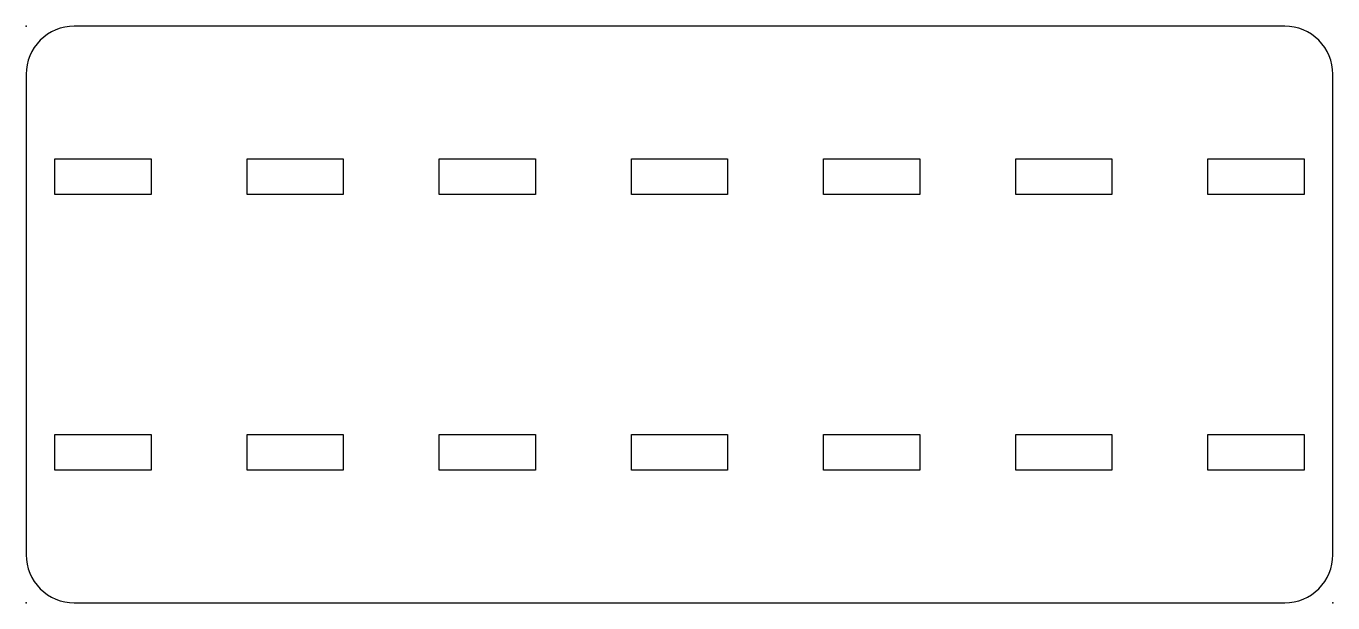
# Model space of a CAD drawing. Header units: millimetres. Extents: x 0 to 136, y 0 to 60.
import ezdxf

# ---------------------------------------------------------------- set-up
doc = ezdxf.new("R2010")
doc.units = ezdxf.units.MM
doc.layers.get('0').update_dxf_attribs({"linetype": 'CONTINUOUS'})

msp = doc.modelspace()

# ---------------------------------------------------------------- linework, layer by layer
msp.add_lwpolyline([(5, 0), (131, 0, 0.414214), (136, 5), (136, 55, 0.414214), (131, 60), (5, 60, 0.414214), (0, 55), (0, 5, 0.414214)], format="xyb", close=True)
for points in [[(3, 42.5), (3, 46.2), (13, 46.2), (13, 42.5)], [(33, 46.2), (33, 42.5), (23, 42.5), (23, 46.2)], [(53, 42.5), (43, 42.5), (43, 46.2), (53, 46.2)], [(73, 46.2), (73, 42.5), (63, 42.5), (63, 46.2)], [(83, 46.2), (93, 46.2), (93, 42.5), (83, 42.5)], [(113, 42.5), (103, 42.5), (103, 46.2), (113, 46.2)], [(123, 42.5), (123, 46.2), (133, 46.2), (133, 42.5)], [(3, 17.5), (13, 17.5), (13, 13.8), (3, 13.8)], [(23, 17.5), (33, 17.5), (33, 13.8), (23, 13.8)], [(43, 17.5), (53, 17.5), (53, 13.8), (43, 13.8)], [(63, 17.5), (73, 17.5), (73, 13.8), (63, 13.8)], [(83, 17.5), (93, 17.5), (93, 13.8), (83, 13.8)], [(103, 17.5), (113, 17.5), (113, 13.8), (103, 13.8)], [(123, 17.5), (133, 17.5), (133, 13.8), (123, 13.8)]]:
    msp.add_lwpolyline(points, close=True)
for p in [(0, 60), (0, 0), (136, 0)]:
    msp.add_point(p)

doc.saveas('drawing.dxf')
